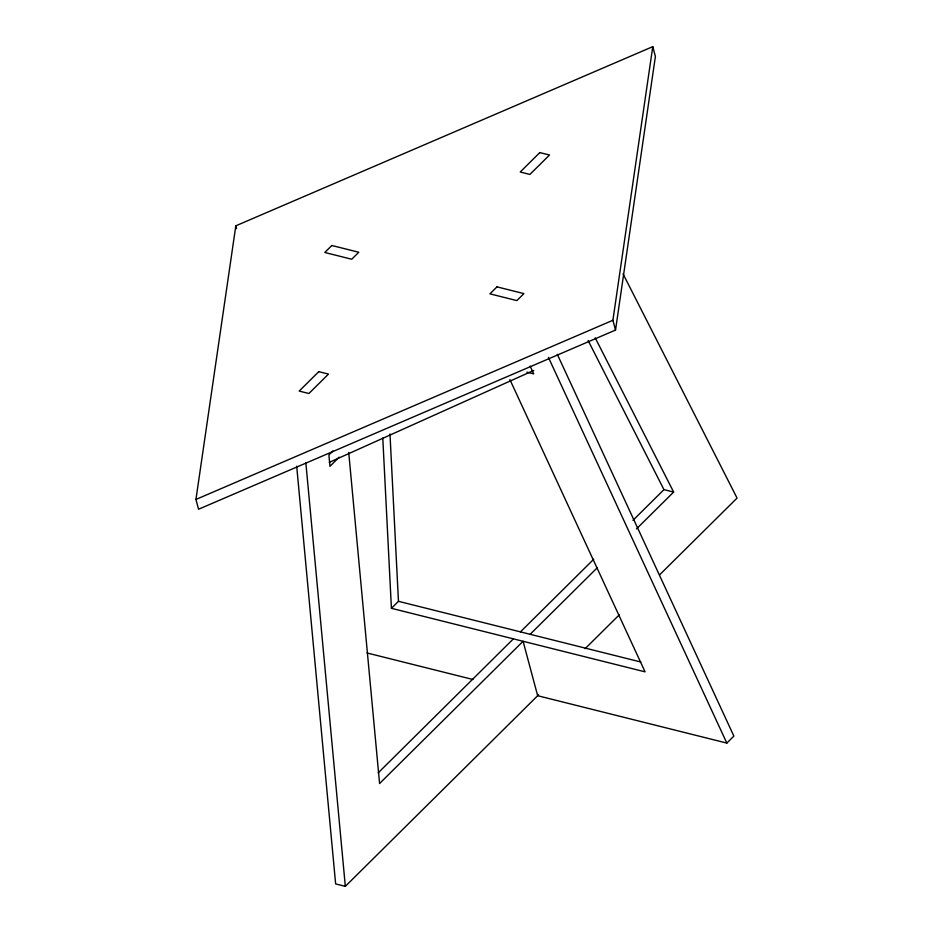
<?xml version="1.0" encoding="UTF-8"?>
<svg xmlns="http://www.w3.org/2000/svg" width="933" height="933" viewBox="0 0 933 933"><rect width="100%" height="100%" fill="white"/><g stroke="black" fill="none" stroke-linecap="round" stroke-linejoin="round"><path stroke-width="1.4" d="M195.942 499.447L235.816 225.821L652.773 46.65L655.398 56.447L615.523 330.072L198.566 509.243L195.942 499.447L612.899 320.276L652.773 46.65M332.976 450.919L328.894 454.966L329.955 466.313L339.134 457.205M509.896 379.591L645.065 671.842L391.417 608.304L398.461 601.319L389.982 433.985M378.145 772.909L513.383 638.86M520.439 631.874L593.738 559.217M632.971 520.334L663.946 489.627L673.649 492.064L636.481 528.906M530.142 634.3L597.248 567.789M296.694 466.173L335.635 883.924L345.327 886.35L538.609 694.782M585.119 648.68L619.232 614.87M659.538 574.915L737.058 498.082L623.046 273.87M348.72 452.447L379.579 783.522L523.086 641.286L537.665 695.715L726.83 743.088L733.874 736.102L557.304 354.318M329.326 462.348L533.758 370.424M526.912 372.162L533.711 373.865L530.131 366.109M398.461 601.319L640.843 662.022M367.042 652.972L472.914 679.492M595.231 337.863L673.649 492.064M588.163 340.615L663.946 489.627M548.417 357.351L726.83 743.088M612.899 320.276L615.523 330.072M235.816 225.821L236.562 228.62M305.849 462.803L345.327 886.35M382.787 438.055L391.417 608.304M331.833 245.496L324.789 252.481L351.729 259.234L358.785 252.248L331.833 245.496M318.783 371.661L299.201 391.079L308.905 393.504L328.486 374.098L318.783 371.661M539.81 152.592L520.229 171.999L529.921 174.436L549.514 155.018L539.81 152.592M496.986 286.863L489.93 293.848L516.87 300.601L523.926 293.615L496.986 286.863"/></g></svg>
